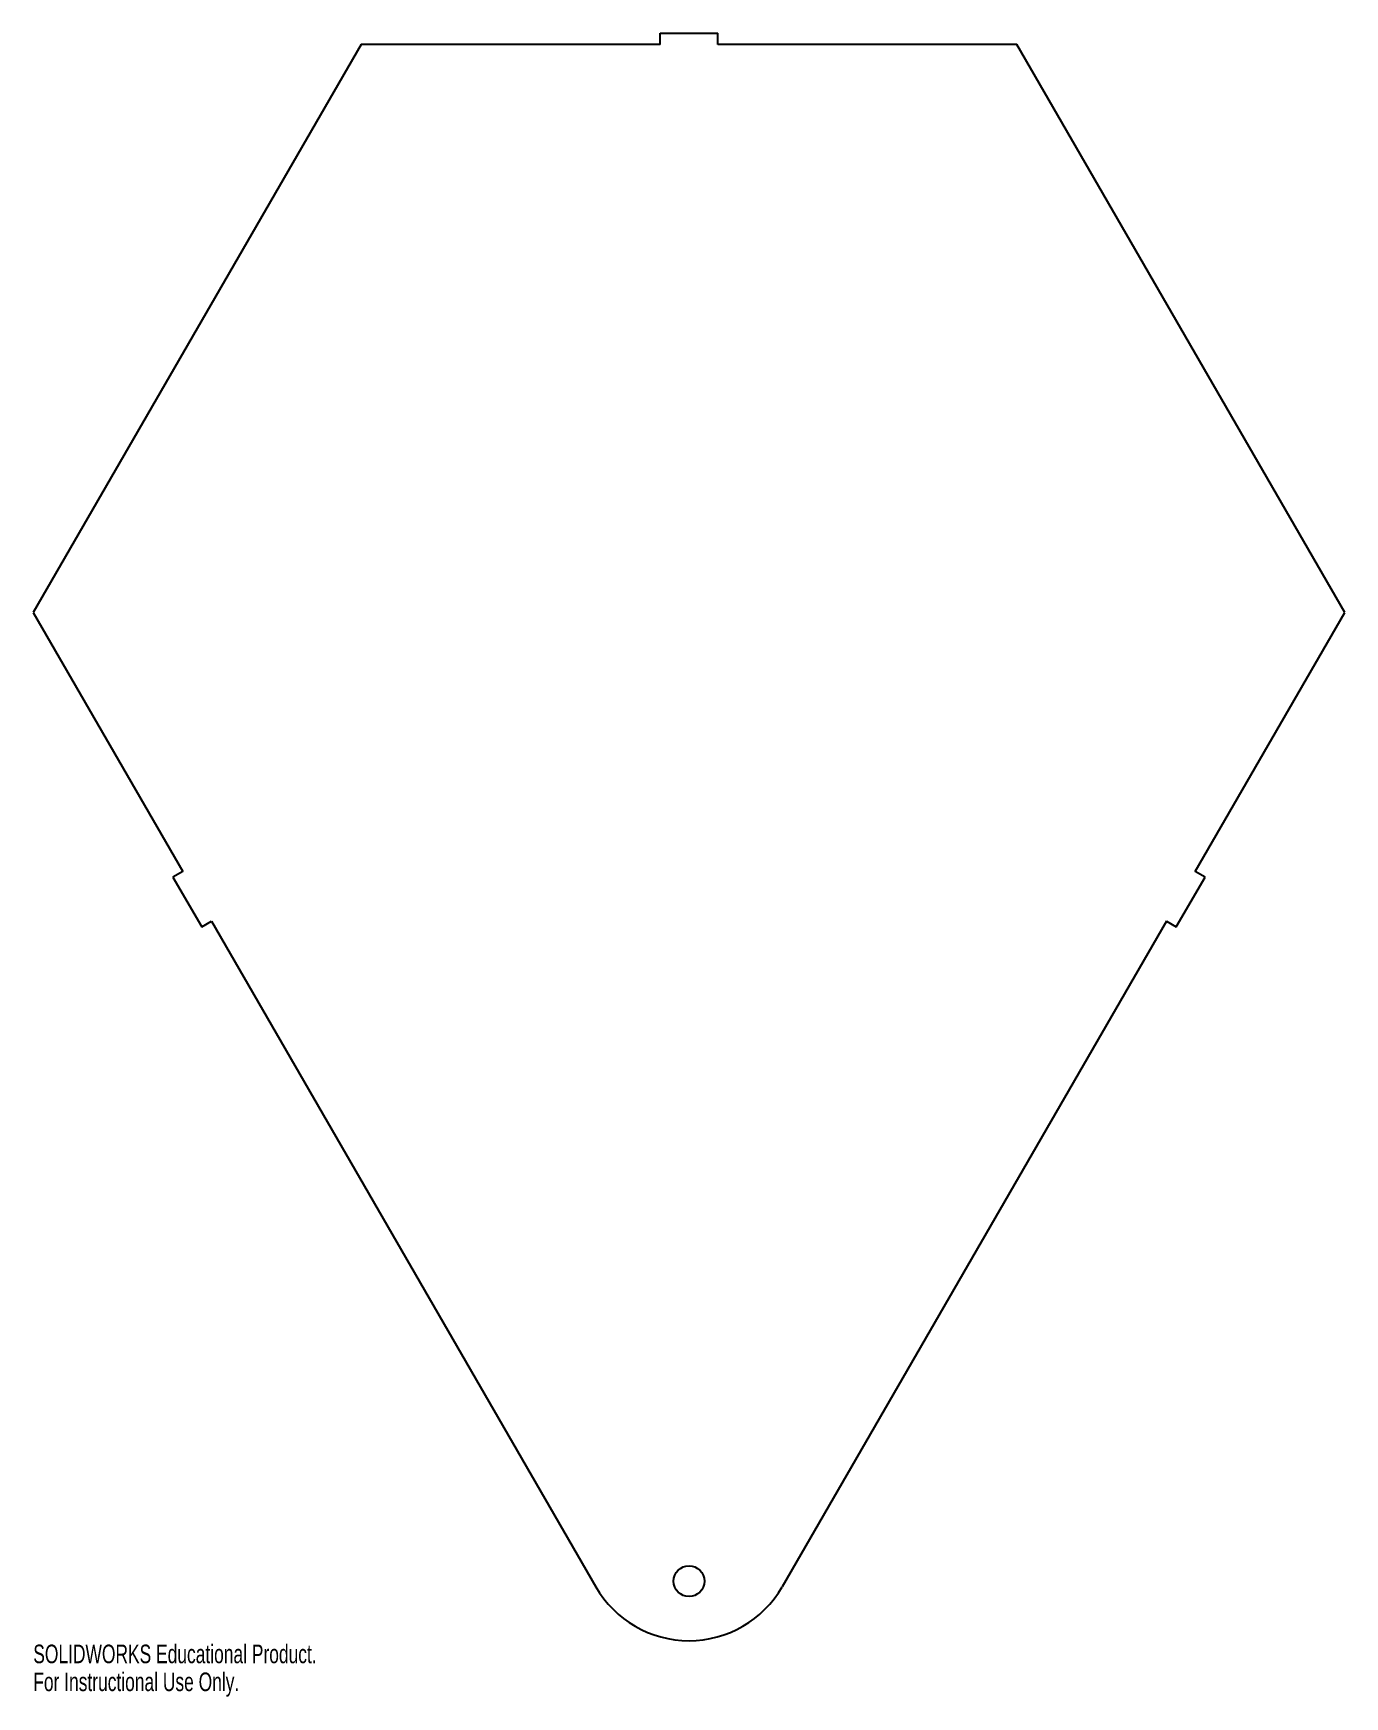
# Model space of a CAD drawing. Header units: millimetres. Extents: x -170 to 170, y -282 to 151.
import ezdxf

# ---------------------------------------------------------------- set-up
doc = ezdxf.new("R2010")
doc.units = ezdxf.units.MM
doc.styles.add('SLDTEXTSTYLE0', font='TXT', dxfattribs={"width": 0.7})

msp = doc.modelspace()

# ---------------------------------------------------------------- linework, layer by layer
at = {"color": 7, "linetype": 'Continuous', "lineweight": 25}
for p, q in [((-85.25, 147.66), (-170.5, 0)), ((-7.5, 147.66), (-85.25, 147.66)), ((-7.5, 150.61), (7.5, 150.61)), ((-7.5, 147.66), (-7.5, 150.61)), ((7.5, 147.66), (7.5, 150.61)), ((85.25, 147.66), (7.5, 147.66)), ((170.5, 0), (85.25, 147.66)), ((-170.5, 0), (-131.65, -67.29)), ((131.65, -67.29), (170.5, 0)), ((-131.65, -67.29), (-134.21, -68.76)), ((-134.21, -68.76), (-126.71, -81.75)), ((126.71, -81.75), (134.21, -68.76)), ((134.21, -68.76), (131.65, -67.29)), ((-126.71, -81.75), (-124.15, -80.28)), ((-124.15, -80.28), (-24.25, -253.31)), ((124.15, -80.28), (24.25, -253.31)), ((124.15, -80.28), (126.71, -81.75))]:
    msp.add_line(p, q, dxfattribs=at)
msp.add_circle((0, -251.83), 4, dxfattribs=at)
msp.add_arc((0, -239.31), 28, 210, 330, dxfattribs=at)

# ---------------------------------------------------------------- texts
at = {"color": 7, "linetype": 'Continuous', "char_height": 4.8336, "attachment_point": 1, "style": 'SLDTEXTSTYLE0'}
for s, insert in [('SOLIDWORKS Educational Product.', (-170.5, -268.33)), ('For Instructional Use Only.', (-170.5, -275.58))]:
    msp.add_mtext(s, dxfattribs=dict(at, insert=insert))

doc.saveas('drawing.dxf')
